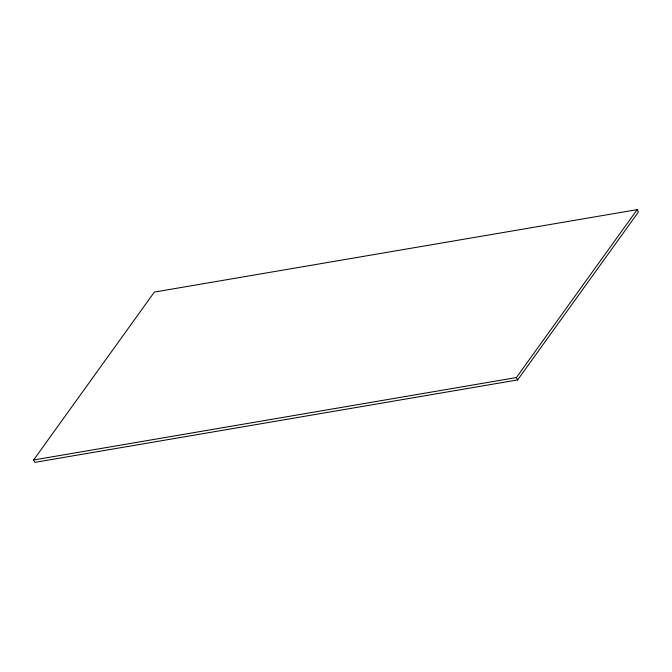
<?xml version="1.0" encoding="UTF-8"?>
<svg xmlns="http://www.w3.org/2000/svg" width="672" height="672" viewBox="0 0 672 672"><rect width="100%" height="100%" fill="white"/><g stroke="black" fill="none" stroke-linecap="round" stroke-linejoin="round"><path stroke-width="1.01" d="M33.6 459.984L154.375 292.068L637.174 209.639L638.4 212.016L517.625 379.932L34.826 462.361L33.6 459.984L516.398 377.555L637.174 209.639M516.398 377.555L517.625 379.932"/></g></svg>
